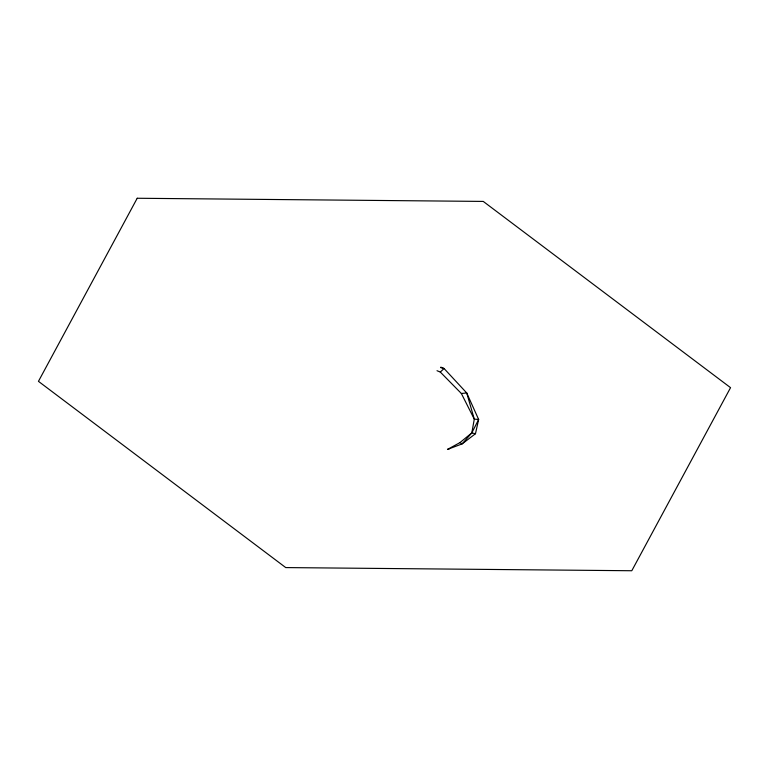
<?xml version="1.0" encoding="UTF-8"?>
<svg xmlns="http://www.w3.org/2000/svg" width="769" height="769" viewBox="0 0 769 769"><rect width="100%" height="100%" fill="white"/><g stroke="black" fill="none" stroke-linecap="round" stroke-linejoin="round"><path stroke-width="1.15" d="M437.013 370.716L440.301 372.061L461.352 393.478L466.735 392.978L478.645 419.461L471.81 432.909L459.939 442.617L447.5 449.404L462.121 443.905L471.81 432.909L474.29 419.153L466.735 392.978L444.069 368.524L440.829 367.121M459.939 442.617L462.121 443.905L475.473 433.726L478.645 419.461L474.29 419.153L461.352 393.478M440.301 372.061L444.069 368.524L440.627 367.601M447.5 449.404L449.654 448.606M471.81 432.909L475.473 433.726M137.209 198.258L38.45 381.337L285.741 567.58L631.791 570.742L730.55 387.663L483.259 201.42L137.209 198.258"/></g></svg>
